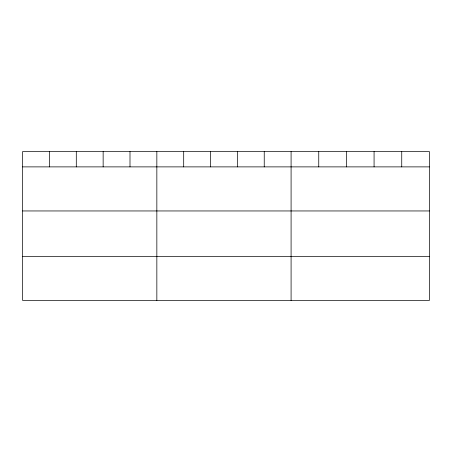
<?xml version="1.0" encoding="UTF-8"?>
<svg xmlns="http://www.w3.org/2000/svg" width="452" height="452" viewBox="0 0 452 452"><rect width="100%" height="100%" fill="white"/><g stroke="black" fill="none" stroke-linecap="round" stroke-linejoin="round"><path stroke-width="0.68" d="M429.4 166.884L429.4 300.427L22.6 300.427L22.6 151.573L429.4 151.573L429.4 166.884L22.6 166.884M22.6 210.954L429.4 210.954M22.6 256.357L429.4 256.357M401.738 151.573L401.738 166.884M374.075 151.573L374.075 166.884M346.413 151.573L346.413 166.884M318.75 151.573L318.75 166.884M291.088 151.573L291.088 300.427M264.239 151.573L264.239 166.884M237.39 151.573L237.39 166.884M210.542 151.573L210.542 166.884M183.693 151.573L183.693 166.884M156.844 151.573L156.844 300.427M129.995 151.573L129.995 166.884M103.146 151.573L103.146 166.884M76.298 151.573L76.298 166.884M49.449 151.573L49.449 166.884"/></g></svg>
